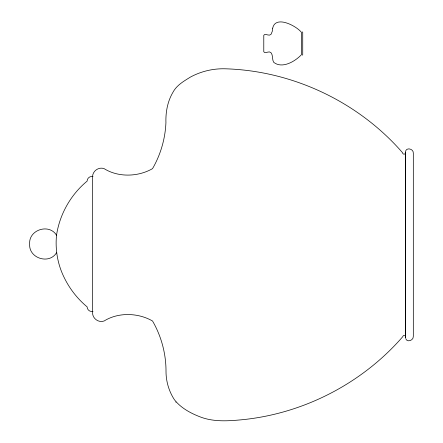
<?xml version="1.0" encoding="UTF-8"?>
<svg xmlns="http://www.w3.org/2000/svg" width="443" height="443" viewBox="0 0 443 443"><rect width="100%" height="100%" fill="white"/><g stroke="black" fill="none" stroke-linecap="round" stroke-linejoin="round"><path stroke-width="0.66" d="M405.45 152.22L405.489 337.5L405.45 152.22C405.561 146.805 413.862 148.577 413.319 153.378L413.319 336.265C413.74 340.396 407.056 342.91 405.605 338.485M405.506 152.763C405.572 154.629 402.526 154.629 402.593 152.763C358.354 101.818 292.513 70.681 225.072 68.792C213.044 68.466 200.995 71.351 190.418 77.082C183.895 81.13 176.63 85.233 172.964 92.277C167.532 101.408 165.599 112.157 165.926 122.672C165.245 138.775 160.61 154.685 152.542 168.639C138.111 176.962 118.281 177.527 104.099 168.639C98.734 166.59 92.393 171.109 92.581 176.851L92.581 312.791C92.393 318.528 98.734 323.052 104.099 321.003C118.281 312.116 138.111 312.68 152.542 321.003C161.352 336.22 166.047 353.774 166.014 371.361C165.992 381.351 168.938 391.313 174.387 399.686C181.087 408.285 191.337 413.624 201.415 417.361C214.412 421.991 228.394 421.016 241.867 419.759C303.394 413.729 362.003 383.505 402.593 336.879L403.324 335.617L404.775 335.617M93.013 311.385C90.156 312.21 87.049 309.823 87.105 306.849C77.608 298.942 69.817 289.024 64.373 277.933C57.74 264.742 55.07 249.935 56.521 235.233C59.672 214.262 70.758 194.649 87.105 181.137C87.049 178.164 90.156 175.777 93.013 176.602M405.45 336.957L405.306 336.148L405.506 337.45M56.521 252.759C49.151 264.903 28.468 258.147 29.681 243.993C28.468 229.839 49.151 223.089 56.521 235.233M302.325 55.176L302.73 54.633L302.73 32.422L302.325 31.879M175.932 401.923L175.932 402.25M272.7 28.158L272.284 31.326L271.066 34.277C268.912 36.813 265.058 32.699 263.784 35.274L263.784 51.781C265.08 54.345 268.901 50.242 271.066 52.778C273.226 55.608 271.924 59.423 273.719 62.336C282.252 69.064 295.121 61.433 301.428 54.705L301.428 32.35C296.533 25.982 275.491 14.846 272.7 28.158"/></g></svg>
